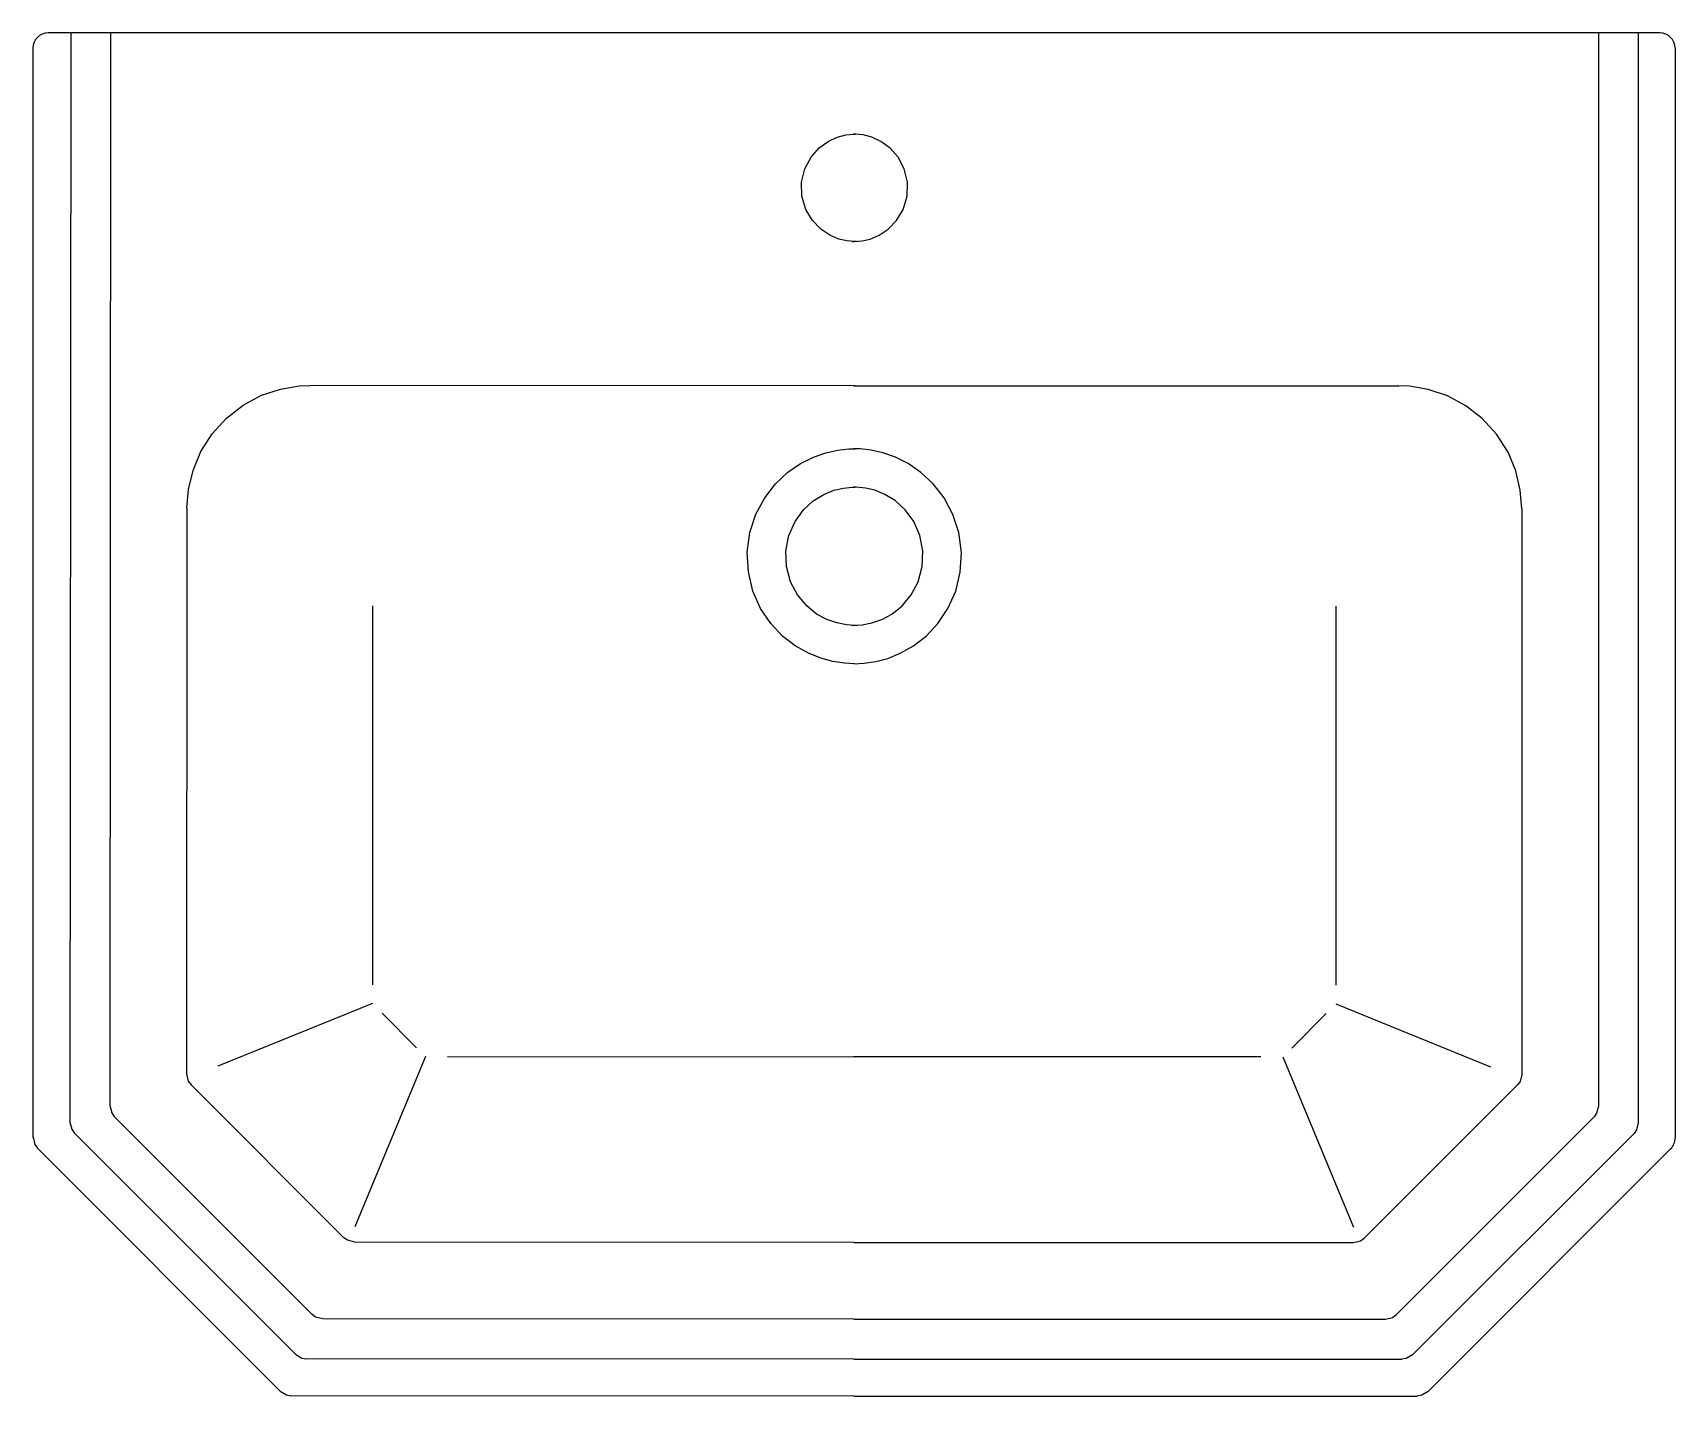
# Model space of a CAD drawing. Extents: x 2449 to 2984, y 1781 to 2225.
import ezdxf

# ---------------------------------------------------------------- set-up
doc = ezdxf.new("R2010")
doc.units = 0
doc.header["$LTSCALE"] = 20
doc.layers.add('FINA', color=6, linetype='CONTINUOUS')
doc.layers.add('GROSSA', color=3, linetype='CONTINUOUS')

msp = doc.modelspace()

# ---------------------------------------------------------------- linework, layer by layer
at = {"layer": 'FINA', "color": 0, "linetype": 'CONTINUOUS'}
for p, q in [((2461.01, 2224.67), (2460.73, 1869.92)), ((2473.95, 2224.67), (2473.67, 1875.31))]:
    msp.add_line(p, q, dxfattribs=at)
for points in [[(2958.63, 2224.67, 0), (2958.63, 1875.13, 0)], [(2971.56, 2224.67, 0), (2971.56, 1869.73, 0)], [(2716.31, 2019.19, 0), (2712.96, 2019.38, 0), (2709.23, 2019.94, 0), (2705.33, 2020.97, 0), (2701.23, 2022.64, 0), (2696.95, 2025.07, 0), (2692.86, 2028.23, 0), (2689.05, 2032.33, 0), (2685.7, 2037.17, 0), (2683.19, 2042.85, 0), (2681.71, 2049.09, 0), (2681.34, 2055.51, 0), (2682.18, 2061.93, 0), (2684.14, 2067.89, 0), (2687.03, 2073.28, 0), (2690.57, 2077.84, 0), (2694.58, 2081.56, 0), (2698.67, 2084.44, 0), (2702.86, 2086.48, 0), (2706.96, 2087.88, 0), (2710.77, 2088.8, 0), (2714.4, 2089.17, 0), (2716.36, 2089.17, 0)], [(2716.1, 2019.19, 0), (2719.45, 2019.38, 0), (2723.18, 2019.93, 0), (2727.09, 2020.96, 0), (2731.18, 2022.63, 0), (2735.46, 2025.05, 0), (2739.56, 2028.22, 0), (2743.37, 2032.31, 0), (2746.72, 2037.15, 0), (2749.23, 2042.83, 0), (2750.72, 2049.06, 0), (2751.1, 2055.48, 0), (2750.26, 2061.91, 0), (2748.3, 2067.86, 0), (2745.42, 2073.26, 0), (2741.88, 2077.82, 0), (2737.88, 2081.54, 0), (2733.79, 2084.43, 0), (2729.6, 2086.47, 0), (2725.5, 2087.87, 0), (2721.69, 2088.8, 0), (2718.06, 2089.17, 0), (2716.1, 2089.17, 0)], [(2559.32, 2038.11, 0), (2559.23, 1914.61, 0)], [(2873.1, 2037.99, 0), (2873.1, 1914.49, 0)], [(2559.22, 1908.56, 0), (2508.86, 1888.13, 0)], [(2562.39, 1905.4, 0), (2573.64, 1894.13, 0)], [(2869.94, 1905.28, 0), (2858.68, 1894.02, 0)], [(2873.1, 1908.44, 0), (2923.45, 1887.97, 0)], [(2576.52, 1891.33, 0), (2553.49, 1835.79, 0)], [(2583.69, 1891.33, 0), (2716.21, 1891.23, 0)], [(2848.63, 1891.23, 0), (2716.1, 1891.23, 0)], [(2855.79, 1891.23, 0), (2878.78, 1835.67, 0)], [(2473.67, 1875.31, 0), (2474.32, 1872.98, 0), (2475.16, 1871.77, 0)], [(2958.63, 1875.13, 0), (2957.98, 1872.8, 0), (2957.14, 1871.59, 0)], [(2460.73, 1869.92, 0), (2461.29, 1867.6, 0), (2462.13, 1866.39, 0)], [(2475.16, 1871.77, 0), (2539.51, 1807.32, 0)], [(2957.14, 1871.59, 0), (2892.74, 1807.19, 0)], [(2971.56, 1869.73, 0), (2971, 1867.4, 0), (2970.17, 1866.19, 0)], [(2462.13, 1866.39, 0), (2534.2, 1794.3, 0)], [(2970.17, 1866.19, 0), (2898.04, 1794.16, 0)], [(2543.05, 1805.83, 0), (2540.72, 1806.39, 0), (2539.51, 1807.32, 0)], [(2716.14, 1805.7, 0), (2543.05, 1805.83, 0)], [(2716.1, 1805.7, 0), (2889.2, 1805.7, 0)], [(2889.2, 1805.7, 0), (2891.53, 1806.26, 0), (2892.74, 1807.19, 0)], [(2534.2, 1794.3, 0), (2536.24, 1793.09, 0), (2537.73, 1792.81, 0)], [(2716.13, 1792.67, 0), (2537.73, 1792.81, 0)], [(2716.1, 1792.67, 0), (2894.51, 1792.67, 0)], [(2898.04, 1794.16, 0), (2896, 1792.95, 0), (2894.51, 1792.67, 0)]]:
    msp.add_polyline3d(points, dxfattribs=at)
at = {"layer": 'GROSSA', "color": 0}
for p, q in [((2978.57, 2224.67), (2453.64, 2224.67)), ((2983.57, 2219.67), (2983.57, 1864.73))]:
    msp.add_line(p, q, dxfattribs=at)
at = {"layer": 'GROSSA', "color": 0, "linetype": 'CONTINUOUS'}
for p, q in [((2448.64, 2219.67), (2448.64, 1864.8)), ((2448.72, 1865), (2449.28, 1862.67)), ((2449.28, 1862.67), (2450.12, 1861.46)), ((2982.1, 1861.19), (2903.07, 1782.16))]:
    msp.add_line(p, q, dxfattribs=at)
for points in [[(2716.97, 2156.74, 0), (2716.32, 2156.74, 0), (2713.8, 2156.93, 0), (2711.11, 2157.49, 0), (2708.22, 2158.79, 0), (2705.25, 2160.75, 0), (2702.55, 2163.54, 0), (2700.41, 2167.17, 0), (2699.11, 2171.45, 0), (2699.02, 2176.01, 0), (2700.05, 2180.39, 0), (2702.1, 2184.2, 0), (2704.71, 2187.18, 0), (2707.69, 2189.32, 0), (2710.67, 2190.71, 0), (2713.46, 2191.45, 0), (2715.97, 2191.73, 0), (2716.62, 2191.73, 0)], [(2715.55, 2156.74, 0), (2716.2, 2156.74, 0), (2718.71, 2156.92, 0), (2721.41, 2157.48, 0), (2724.29, 2158.78, 0), (2727.27, 2160.74, 0), (2729.97, 2163.53, 0), (2732.11, 2167.16, 0), (2733.41, 2171.44, 0), (2733.51, 2176, 0), (2732.48, 2180.38, 0), (2730.44, 2184.19, 0), (2727.83, 2187.17, 0), (2724.85, 2189.31, 0), (2721.87, 2190.71, 0), (2719.08, 2191.45, 0), (2716.57, 2191.73, 0), (2715.92, 2191.73, 0)], [(2498.85, 2069.89, 0), (2499.32, 2075.94, 0), (2500.82, 2082.17, 0), (2503.34, 2088.31, 0), (2507.06, 2094.08, 0), (2511.72, 2099.19, 0), (2517.12, 2103.38, 0), (2523.08, 2106.63, 0), (2529.32, 2108.67, 0), (2535.46, 2109.69, 0), (2538.9, 2109.87, 0)], [(2716.37, 2109.74, 0), (2538.9, 2109.87, 0)], [(2716.1, 2109.74, 0), (2893.58, 2109.74, 0)], [(2933.59, 2069.72, 0), (2933.13, 2075.77, 0), (2931.64, 2082.01, 0), (2929.13, 2088.15, 0), (2925.4, 2093.92, 0), (2920.75, 2099.04, 0), (2915.35, 2103.23, 0), (2909.4, 2106.48, 0), (2903.16, 2108.53, 0), (2897.02, 2109.55, 0), (2893.58, 2109.74, 0)], [(2717.15, 2031.75, 0), (2716.31, 2031.66, 0), (2713.62, 2031.85, 0), (2710.55, 2032.5, 0), (2707.29, 2033.62, 0), (2703.94, 2035.39, 0), (2700.69, 2038.09, 0), (2697.71, 2041.63, 0), (2695.39, 2045.91, 0), (2694.09, 2050.85, 0), (2693.91, 2055.97, 0), (2694.93, 2060.99, 0), (2696.89, 2065.55, 0), (2699.69, 2069.36, 0), (2702.85, 2072.25, 0), (2706.3, 2074.29, 0), (2709.55, 2075.68, 0), (2712.63, 2076.43, 0), (2715.51, 2076.7, 0), (2716.35, 2076.7, 0)], [(2715.27, 2031.75, 0), (2716.1, 2031.66, 0), (2718.8, 2031.85, 0), (2721.87, 2032.5, 0), (2725.13, 2033.61, 0), (2728.48, 2035.38, 0), (2731.74, 2038.08, 0), (2734.72, 2041.62, 0), (2737.04, 2045.9, 0), (2738.35, 2050.83, 0), (2738.53, 2055.95, 0), (2737.51, 2060.97, 0), (2735.55, 2065.53, 0), (2732.76, 2069.35, 0), (2729.6, 2072.24, 0), (2726.15, 2074.28, 0), (2722.9, 2075.68, 0), (2719.83, 2076.42, 0), (2716.94, 2076.7, 0), (2716.1, 2076.7, 0)], [(2498.85, 2069.89, 0), (2498.71, 1885.62, 0)], [(2933.59, 2069.72, 0), (2933.59, 1885.46, 0)], [(2498.71, 1885.62, 0), (2499.27, 1883.3, 0), (2500.2, 1882.08, 0)], [(2933.59, 1885.46, 0), (2933.04, 1883.13, 0), (2932.1, 1881.92, 0)], [(2500.2, 1882.08, 0), (2549.95, 1832.26, 0)], [(2932.1, 1881.92, 0), (2882.32, 1832.13, 0)], [(2450.12, 1861.46, 0), (2529.16, 1782.3, 0)], [(2553.49, 1830.86, 0), (2551.16, 1831.42, 0), (2549.95, 1832.26, 0)], [(2716.16, 1830.74, 0), (2553.49, 1830.86, 0)], [(2716.1, 1830.74, 0), (2878.78, 1830.74, 0)], [(2878.78, 1830.74, 0), (2881.11, 1831.29, 0), (2882.32, 1832.13, 0)], [(2529.16, 1782.3, 0), (2531.21, 1781.09, 0), (2532.7, 1780.81, 0)], [(2903.07, 1782.16, 0), (2901.02, 1780.95, 0), (2899.53, 1780.67, 0)], [(2716.12, 1780.67, 0), (2532.7, 1780.81, 0)], [(2716.1, 1780.67, 0), (2899.53, 1780.67, 0)]]:
    msp.add_polyline3d(points, dxfattribs=at)
at = {"layer": 'GROSSA', "color": 0}
for centre, start, end in [((2453.64, 2219.67), 90, 180), ((2978.57, 2219.67), 0, 90), ((2978.57, 1864.73), 315, 0)]:
    msp.add_arc(centre, 5, start, end, dxfattribs=at)

doc.saveas('drawing.dxf')
